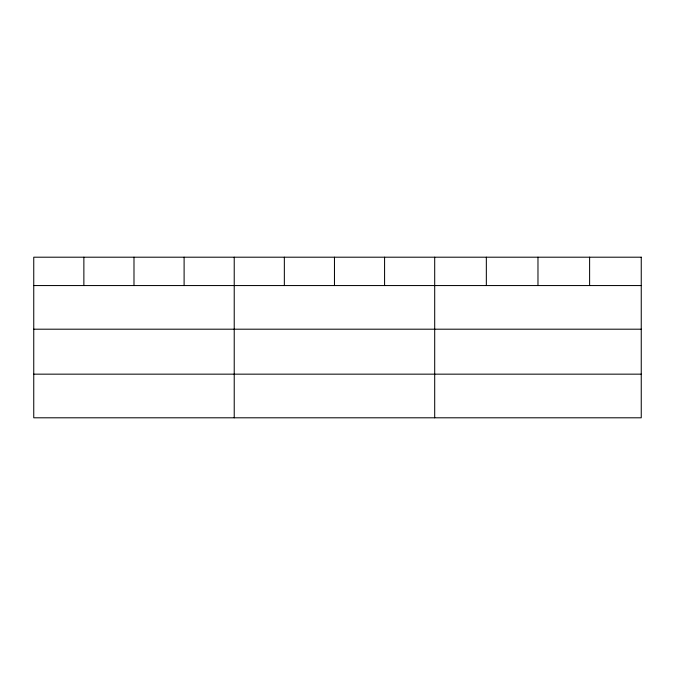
<?xml version="1.0" encoding="UTF-8"?>
<svg xmlns="http://www.w3.org/2000/svg" width="675" height="675" viewBox="0 0 675 675"><rect width="100%" height="100%" fill="white"/><g stroke="black" fill="none" stroke-linecap="round" stroke-linejoin="round"><path stroke-width="1.01" d="M33.75 285.559L641.25 285.559M33.75 329.198L641.25 329.198M33.75 374.161L641.25 374.161M589.612 257.2L589.612 285.559M537.975 257.2L537.975 285.559M486.337 257.2L486.337 285.559M434.7 257.2L434.7 417.8M384.581 257.2L384.581 285.559M334.462 257.2L334.462 285.559M284.344 257.2L284.344 285.559M234.225 257.2L234.225 417.8M184.106 257.2L184.106 285.559M133.988 257.2L133.988 285.559M83.869 257.2L83.869 285.559M641.25 257.2L33.75 257.2L33.75 417.8L641.25 417.8L641.25 257.2"/></g></svg>
